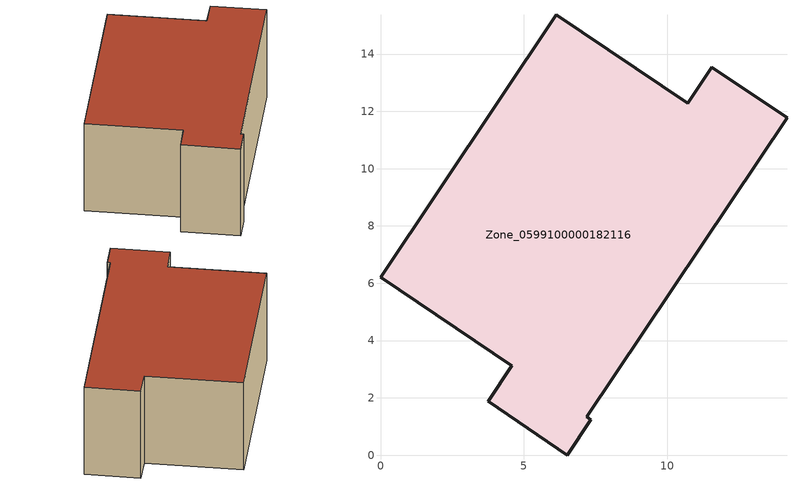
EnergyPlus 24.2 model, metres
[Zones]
Zone_0599100000182116
 floor ground (C_G): 11.57,13.54 14.19,11.78 7.2,1.34 7.34,1.24 6.52,0 3.76,1.88 4.58,3.12 0,6.21 6.14,15.37 10.73,12.29 z1.09
 wall outside (C_F): 3.76,1.88 6.52,0 7.34,1.24 7.2,1.34 14.19,11.78 11.57,13.54 10.73,12.29 6.14,15.37 0,6.21 4.58,3.12 3.76,1.88 z1.09:6.82
 roof outside (C_R): 7.2,1.34 14.19,11.78 11.57,13.54 10.73,12.29 6.14,15.37 0,6.21 4.58,3.12 3.76,1.88 6.52,0 7.34,1.24 z6.82
[BUILDING]
Pand.0599100000182116: North Axis=0; Terrain=City; Loads Convergence Tolerance Value=0.04; Temperature Convergence Tolerance Value=0.4; Solar Distribution=FullExterior; Maximum Number of Warmup Days=25; Minimum Number of Warmup Days=1
[Site:Location]
Rotterdam.The.Hague.AP_ZH_NLD Design_Conditions: Latitude=51.96; Longitude=4.45; Time Zone=1; Elevation=-4.5
[SITE:GROUNDTEMPERATURE:BUILDINGSURFACE]
18, 18, 18, 18, 18, 18, 18, 18, 18, 18, 18, 18
[MATERIAL] Thermal Absorptance=0.9; Solar Absorptance=0.7; Visible Absorptance=0.7
Name | Roughness | Thickness | Conductivity | Density | Specific Heat
G.TI.1975-1991 | MediumSmooth | 0.15 | 0.288461 | 540 | 1210
F.TI.1975-1991 | Rough | 0.3 | 0.230769 | 1920 | 840
R.TI.1975-1991 | MediumRough | 0.2 | 0.153846 | 1500 | 1000
[CONSTRUCTION]
C_G: G.TI.1975-1991
C_F: F.TI.1975-1991
C_R: R.TI.1975-1991
[ZONE]
Zone_0599100000182116: Type=1; Multiplier=1; Ceiling Height=Autocalculate; Volume=Autocalculate; Floor Area=autocalculate; Part of Total Floor Area=Yes
[ZONEINFILTRATION:DESIGNFLOWRATE]
Infil_Zone_0599100000182116: Zone or ZoneList or Space or SpaceList=Zone_0599100000182116; Schedule=AlwaysOn; Design Flow Rate Calculation Method=Flow/Area; Flow Rate per Floor Area=0.003; Constant Term Coefficient=1; Temperature Term Coefficient=0; Velocity Term Coefficient=0; Velocity Squared Term Coefficient=0
[HVACTEMPLATE:ZONE:IDEALLOADSAIRSYSTEM]
Zone_0599100000182116: Maximum Heating Supply Air Temperature=50; Minimum Cooling Supply Air Temperature=13; Maximum Heating Supply Air Humidity Ratio=0.0156; Minimum Cooling Supply Air Humidity Ratio=0.0077; Heating Limit=NoLimit; Cooling Limit=NoLimit; Dehumidification Control Type=ConstantSensibleHeatRatio; Cooling Sensible Heat Ratio=0.7; Dehumidification Setpoint=60; Humidification Control Type=None; Humidification Setpoint=30; Outdoor Air Method=None; Outdoor Air Flow Rate per Person=0.00944; Outdoor Air Flow Rate per Zone Floor Area=0; Outdoor Air Flow Rate per Zone=0; Demand Controlled Ventilation Type=None; Outdoor Air Economizer Type=NoEconomizer; Heat Recovery Type=None; Sensible Heat Recovery Effectiveness=0.7; Latent Heat Recovery Effectiveness=0.65
[ZONECONTROL:THERMOSTAT]
ThermostatControl_Zone_0599100000182116: Zone or ZoneList=Zone_0599100000182116; Control Type Schedule=DualSetpointControlType; Control 1=Thermostat_Zone_0599100000182116; Temperature Difference Between Cutout And Setpoint=0
[THERMOSTATSETPOINT:DUALSETPOINT]
Thermostat_Zone_0599100000182116: Heating Setpoint Temperature Schedule=HeatingSetpoint_Zone_0599100000182116; Cooling Setpoint Temperature Schedule=CoolingSetpoint_Zone_0599100000182116
[SCHEDULE:COMPACT]
HeatingSetpoint_Zone_0599100000182116: Through: 12/31, For: AllDays, Until: 24:00, 21
CoolingSetpoint_Zone_0599100000182116: Through: 12/31, For: AllDays, Until: 24:00, 24
DualSetpointControlType: Through: 12/31, For: AllDays, Until: 24:00, 4
AlwaysOn: Through: 12/31, For: AllDays, Until: 24:00, 1
